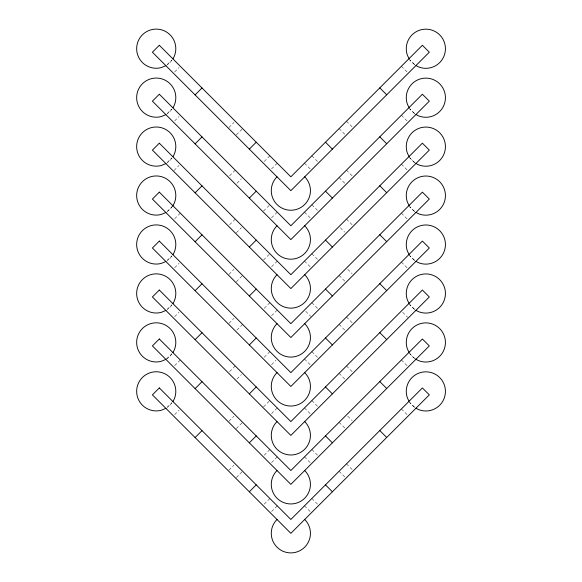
<?xml version="1.0" encoding="UTF-8"?>
<svg xmlns="http://www.w3.org/2000/svg" width="582" height="582" viewBox="0 0 582 582"><rect width="100%" height="100%" fill="white"/><g stroke="black" fill="none" stroke-linecap="round" stroke-linejoin="round"><path stroke-width="0.44" stroke-dasharray="2.91 2.18" d="M171.959 60.077L170.075 62.529L167.376 64.602M171.959 109.03L170.075 111.475L167.376 113.555M171.959 157.984L170.075 160.428L167.376 162.502M172.425 206.319L170.075 209.382L167.376 211.455M171.959 255.884L170.075 258.328L167.376 260.409M171.959 304.837L170.075 307.281L167.376 309.355M171.959 353.783L170.075 356.235L166.699 358.825M171.959 402.737L170.075 405.188L167.376 407.262M167.274 64.558L171.683 60.157M174.658 71.942L179.067 67.541M167.274 113.512L171.683 109.11M174.658 120.896L179.067 116.495M167.274 162.465L171.683 158.057M174.033 170.475L179.067 165.441M228.952 127.494L233.986 122.46M236.336 134.879L242.629 128.586M167.274 211.412L172.941 205.752M174.658 218.796L180.325 213.136M229.577 175.815L235.244 170.155M236.961 183.199L241.37 178.798M264.192 161.483L269.859 155.816M167.274 260.365L171.683 255.964M271.576 168.867L277.243 163.2M174.658 267.749L179.067 263.348M229.577 224.768L235.244 219.101M236.336 232.785L241.37 227.744M263.566 211.062L269.859 204.769M167.274 309.318L171.683 304.91M271.576 217.814L277.243 212.154M174.658 316.703L179.067 312.294M228.952 274.348L233.986 269.313M236.336 281.732L242.629 275.439M263.566 260.008L269.859 253.716M166.648 358.898L171.683 353.863M271.576 266.767L277.243 261.1M174.658 365.656L180.325 359.989M228.952 323.301L233.986 318.267M236.961 330.052L242.629 324.392M264.192 308.336L269.859 302.669M167.274 407.218L171.683 402.817M271.576 315.72L277.243 310.053M174.658 414.602L179.067 410.201M229.577 371.622L235.244 365.962M236.961 379.006L241.37 374.604M264.192 357.283L269.859 351.623M271.576 364.667L275.984 360.265M228.952 421.201L233.986 416.166M236.336 428.585L242.629 422.292M263.566 406.869L269.859 400.569M271.576 413.62L277.243 407.953M228.952 470.154L233.986 465.12M236.336 477.538L242.629 471.245M264.192 455.189L269.859 449.522M271.576 462.574L277.243 456.906M264.192 504.136L269.859 498.476M271.576 511.52L277.243 505.86M414.675 64.646L409.859 60.041M414.675 113.599L409.859 108.994M415.344 162.975L413.322 161.694L409.859 157.94M414.675 211.499L409.859 206.894M414.675 260.452L409.859 255.847M414.675 309.398L409.859 304.793M415.344 358.781L413.322 357.501L409.859 353.747M414.675 407.305L409.859 402.7M408.775 58.898L414.435 64.558M401.391 66.283L407.684 72.575M408.775 107.845L414.435 113.512M401.391 115.236L407.684 121.529M408.775 156.798L415.068 163.091M401.391 164.182L407.684 170.475M346.472 121.201L352.765 127.494M339.088 128.586L345.381 134.879M408.775 205.752L414.435 211.412M401.391 213.136L407.051 218.796M346.472 170.155L352.132 175.815M339.088 177.539L344.748 183.199M311.857 155.816L318.15 162.109M408.775 254.705L414.435 260.365M304.473 163.2L310.766 169.493M401.391 262.089L407.684 268.382M346.472 219.101L352.132 224.768M340.346 227.744L344.748 232.153M311.857 204.769L318.15 211.062M408.775 303.651L414.435 309.318M304.473 212.154L310.766 218.446M402.649 312.294L407.684 317.328M347.73 269.313L352.132 273.722M339.088 275.439L345.381 281.732M311.857 253.716L318.15 260.008M408.775 352.605L415.068 358.898M304.473 261.1L310.133 266.767M401.391 359.989L407.051 365.656M346.472 317.008L352.765 323.301M339.088 324.392L344.748 330.052M311.857 302.669L317.517 308.336M408.775 401.558L414.435 407.218M305.732 311.312L310.766 316.346M401.391 408.942L407.684 415.235M346.472 365.962L352.132 371.622M339.088 373.346L344.748 379.006M311.857 351.623L318.15 357.915M304.473 359.007L310.766 365.3M347.73 416.166L352.132 420.575M339.088 422.292L344.748 427.959M311.857 400.569L318.15 406.869M304.473 407.953L310.766 414.253M346.472 463.861L352.765 470.154M339.088 471.245L345.381 477.538M311.857 449.522L317.517 455.189M304.473 456.906L310.766 463.199M311.857 498.476L318.15 504.769M304.473 505.86L310.766 512.153"/><path stroke-width="0.87" d="M172.898 58.855L173.189 58.469A19.577 19.577 0 0 0 161.301 29.769A19.577 19.577 0 0 0 136.654 48.677A19.577 19.577 0 0 0 161.301 67.592L166.023 65.635M172.898 107.808L173.189 107.423A19.577 19.577 0 0 0 161.301 78.716A19.577 19.577 0 0 0 136.654 97.63A19.577 19.577 0 0 0 161.301 116.546L166.023 114.589M172.898 156.754L173.189 156.376A19.577 19.577 0 0 0 161.301 127.669A19.577 19.577 0 0 0 136.654 146.584A19.577 19.577 0 0 0 161.301 165.499L166.023 163.542M172.898 205.708L173.189 205.322A19.577 19.577 0 0 0 161.301 176.622A19.577 19.577 0 0 0 136.654 195.537A19.577 19.577 0 0 0 161.301 214.445L166.023 212.488M172.898 254.661L173.189 254.276A19.577 19.577 0 0 0 161.301 225.576A19.577 19.577 0 0 0 136.654 244.484A19.577 19.577 0 0 0 161.301 263.399L165.892 261.5M172.898 303.608L173.189 303.229A19.577 19.577 0 0 0 161.301 274.522A19.577 19.577 0 0 0 136.654 293.437A19.577 19.577 0 0 0 161.301 312.352L165.892 310.446M172.898 352.561L173.189 352.175A19.577 19.577 0 0 0 161.301 323.476A19.577 19.577 0 0 0 136.654 342.391A19.577 19.577 0 0 0 161.301 361.298L165.892 359.4M172.898 401.515L173.189 401.129A19.577 19.577 0 0 0 161.301 372.429A19.577 19.577 0 0 0 136.654 391.337A19.577 19.577 0 0 0 161.301 410.252L166.023 408.295M195.094 94.895L202.012 87.969M195.094 143.849L202.012 136.923M195.094 192.795L202.012 185.876M249.322 149.123L256.24 142.204M195.094 241.748L202.012 234.83M249.322 198.076L256.24 191.151M195.094 290.702L202.012 283.776M249.322 247.023L256.24 240.104M195.094 339.655L202.012 332.729M249.322 295.976L256.24 289.058M195.094 388.601L202.012 381.683M249.322 344.93L256.24 338.004M195.094 437.555L202.012 430.629M249.322 393.883L256.24 386.957M249.322 442.829L256.24 435.911M249.322 491.783L256.24 484.857M416.021 65.497L417.65 66.523A19.577 19.577 0 0 0 445.15 52.067A19.577 19.577 0 0 0 424.067 29.246A19.577 19.577 0 0 0 407.48 55.516L409.088 58.578M416.021 114.45L417.65 115.476A19.577 19.577 0 0 0 445.15 101.013A19.577 19.577 0 0 0 424.067 78.199A19.577 19.577 0 0 0 407.48 104.469L409.088 107.532M416.021 163.397L417.65 164.422A19.577 19.577 0 0 0 445.15 149.967A19.577 19.577 0 0 0 424.067 127.145A19.577 19.577 0 0 0 407.48 153.415L409.088 156.485M416.021 212.35L417.65 213.376A19.577 19.577 0 0 0 445.15 198.92A19.577 19.577 0 0 0 424.067 176.099A19.577 19.577 0 0 0 407.48 202.369L409.088 205.439M416.021 261.303L417.65 262.329A19.577 19.577 0 0 0 445.15 247.874A19.577 19.577 0 0 0 424.067 225.052A19.577 19.577 0 0 0 407.48 251.322L409.088 254.385M416.021 310.25L417.65 311.283A19.577 19.577 0 0 0 445.15 296.82A19.577 19.577 0 0 0 424.067 273.998A19.577 19.577 0 0 0 407.48 300.268L409.088 303.338M416.021 359.203L417.65 360.229A19.577 19.577 0 0 0 445.15 345.773A19.577 19.577 0 0 0 424.067 322.952A19.577 19.577 0 0 0 407.48 349.222L409.088 352.292M416.021 408.157L417.65 409.182A19.577 19.577 0 0 0 445.15 394.727A19.577 19.577 0 0 0 424.067 371.905A19.577 19.577 0 0 0 407.48 398.175L409.088 401.238M379.791 87.882L386.71 94.808M379.791 136.835L386.71 143.754M379.791 185.789L386.71 192.707M325.469 142.204L332.395 149.123M379.791 234.735L386.71 241.661M325.469 191.151L332.395 198.076M379.791 283.689L386.71 290.614M325.469 240.104L332.395 247.023M379.791 332.642L386.71 339.561M325.469 289.058L332.395 295.976M379.791 381.588L386.71 388.514M325.469 338.004L332.395 344.93M379.791 430.542L386.71 437.468M325.469 386.957L332.395 393.883M325.469 435.911L332.395 442.829M325.469 484.857L332.395 491.783M304.699 519.471A19.577 19.577 0 0 1 304.699 547.167A19.577 19.577 0 0 1 277.01 547.167A19.577 19.577 0 0 1 277.01 519.471M304.699 470.525A19.577 19.577 0 0 1 304.699 498.214A19.577 19.577 0 0 1 277.01 498.214A19.577 19.577 0 0 1 277.01 470.525M304.699 421.572A19.577 19.577 0 0 1 304.699 449.26A19.577 19.577 0 0 1 277.01 449.26A19.577 19.577 0 0 1 277.01 421.572M304.699 372.618A19.577 19.577 0 0 1 304.699 400.314A19.577 19.577 0 0 1 277.01 400.314A19.577 19.577 0 0 1 277.01 372.618M304.699 176.812A19.577 19.577 0 0 1 304.699 204.508A19.577 19.577 0 0 1 277.01 204.508A19.577 19.577 0 0 1 277.01 176.812M304.699 225.765A19.577 19.577 0 0 1 304.699 253.454A19.577 19.577 0 0 1 277.01 253.454A19.577 19.577 0 0 1 277.01 225.765M304.699 274.719A19.577 19.577 0 0 1 304.699 302.407A19.577 19.577 0 0 1 277.01 302.407A19.577 19.577 0 0 1 277.01 274.719M304.699 323.672A19.577 19.577 0 0 1 304.699 351.361A19.577 19.577 0 0 1 277.01 351.361A19.577 19.577 0 0 1 277.01 323.672M159.323 45.28L152.404 52.205L290.855 190.663L429.312 52.205L422.387 45.28L290.855 176.812L159.323 45.28M159.323 94.233L152.404 101.159L290.855 239.609L429.312 101.159L422.387 94.233L290.855 225.765L159.323 94.233M159.323 143.187L152.404 150.105L290.855 288.563L429.312 150.105L422.387 143.187L290.855 274.719L159.323 143.187M159.323 192.133L152.404 199.059L290.855 337.516L429.312 199.059L422.387 192.133L290.855 323.672L159.323 192.133M159.323 241.086L152.404 248.012L290.855 386.463L429.312 248.012L422.387 241.086L290.855 372.618L159.323 241.086M159.323 290.04L152.404 296.958L290.855 435.416L429.312 296.958L422.387 290.04L290.855 421.572L159.323 290.04M159.323 338.993L152.404 345.912L290.855 484.37L429.312 345.912L422.387 338.993L290.855 470.525L159.323 338.993M159.323 387.939L152.404 394.865L290.855 533.323L429.312 394.865L422.387 387.939L290.855 519.471L159.323 387.939"/></g></svg>
